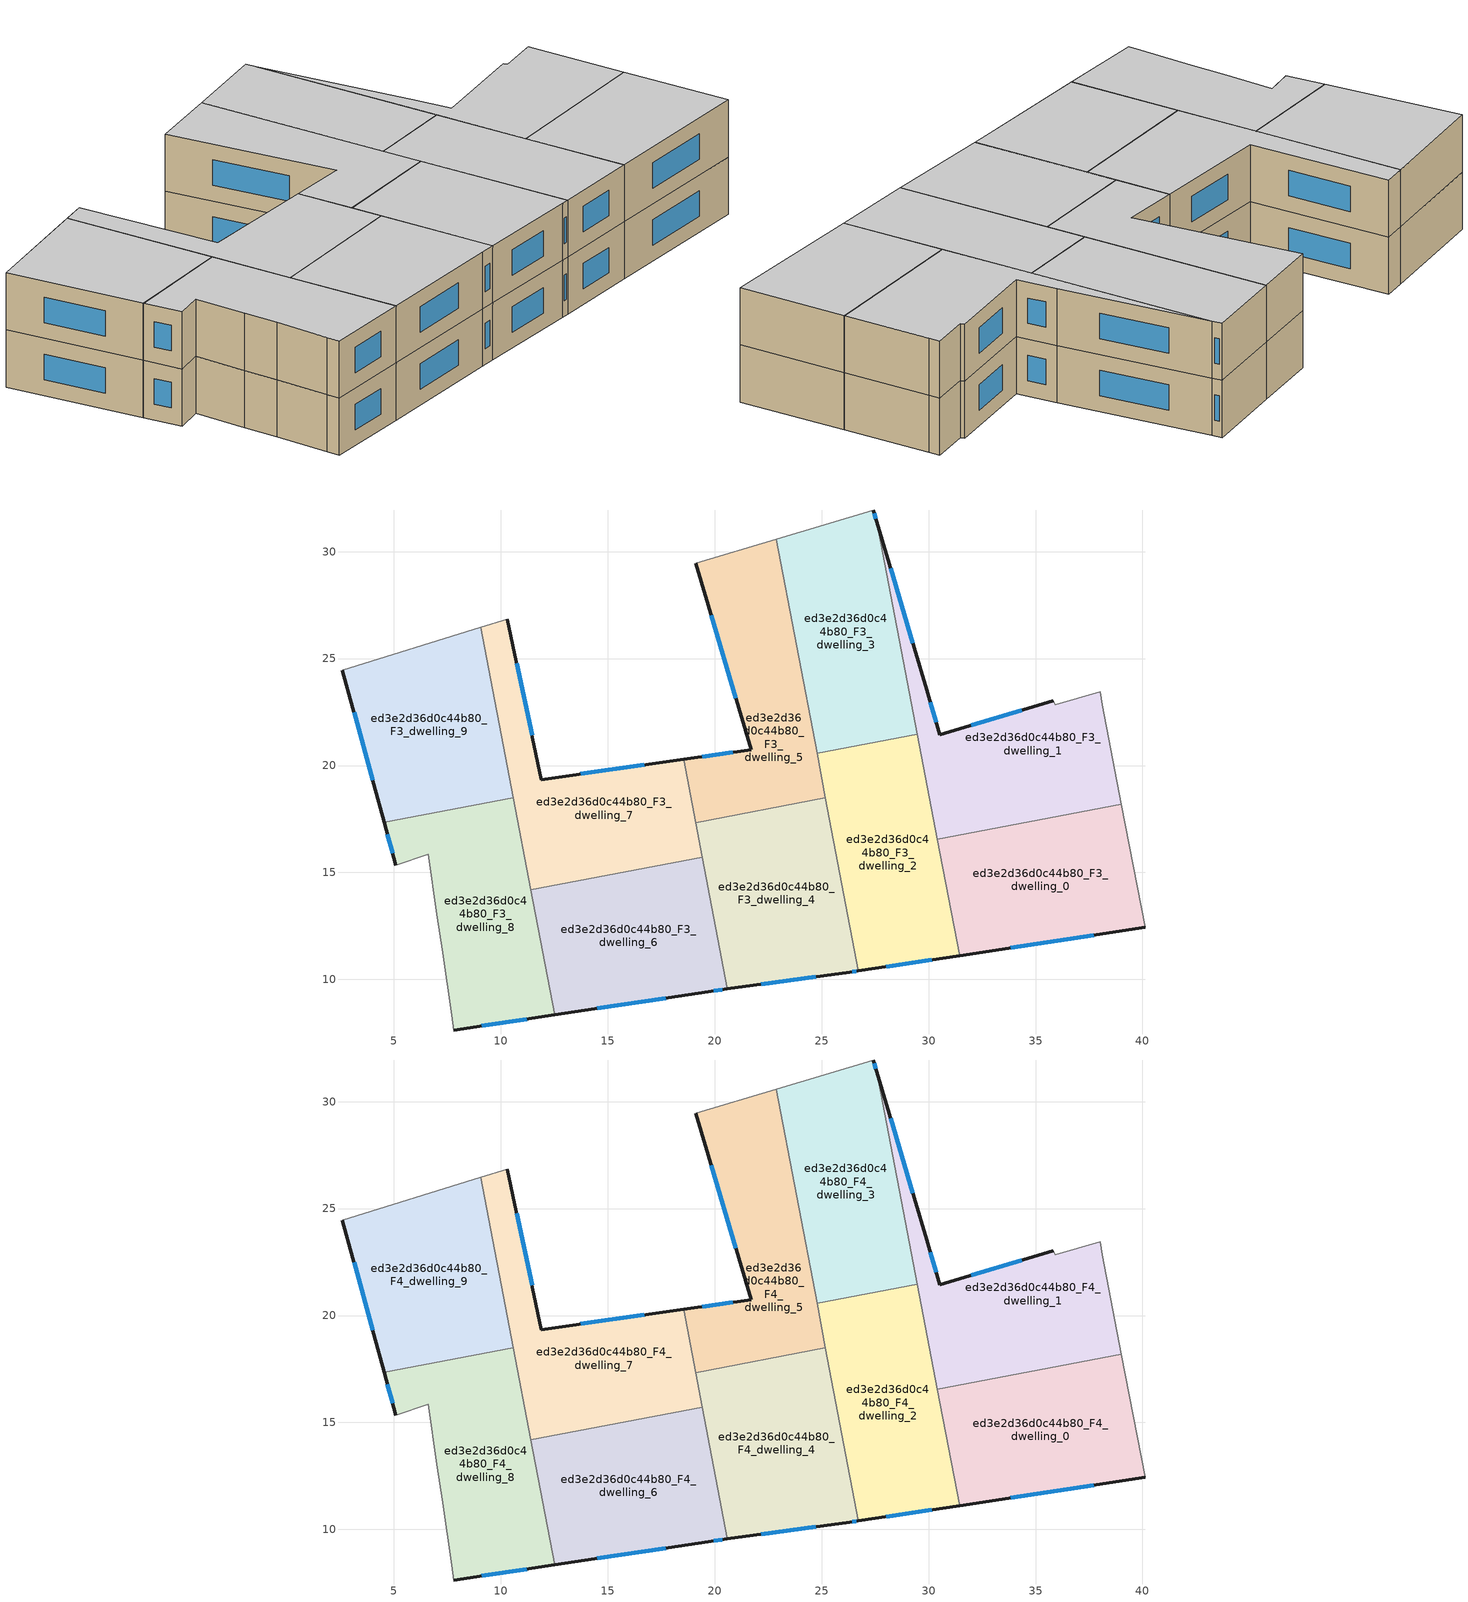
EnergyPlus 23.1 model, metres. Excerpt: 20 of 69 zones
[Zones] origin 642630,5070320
ed3e2d36d0c44b80_F3_dwelling_0
 floor to ed3e2d36d0c44b80_F2_dwelling_0 (EU_floor_Construction): 39.02,18.18 40.12,12.43 31.45,11.11 30.41,16.54 z9
 wall outside (EU_wall_Construction): 31.45,11.11 40.12,12.43 z9:12
 wall to ed3e2d36d0c44b80_F3_dwelling_1 (EU_wall_Construction): 39.02,18.18 30.41,16.54 z9:12
 wall adiabatic (EU_wall_Construction): 40.12,12.43 39.02,18.18 z9:12
 wall to ed3e2d36d0c44b80_F3_dwelling_2 (EU_wall_Construction): 30.41,16.54 31.45,11.11 z9:12
 window (EU_Window_Construction): 33.85,11.48 37.72,12.07 z9.83:11.17
ed3e2d36d0c44b80_F3_dwelling_1
 floor to ed3e2d36d0c44b80_F2_dwelling_1 (EU_floor_Construction): 38.02,23.44 38.12,22.84 39.02,18.18 30.41,16.54 27.58,31.39 29.92,23.54 30.52,21.44 35.82,23.04 35.92,22.84 z9
 wall outside (EU_wall_Construction): 35.82,23.04 30.52,21.44 29.92,23.54 27.58,31.39 z9:12
 wall adiabatic (EU_wall_Construction): 39.02,18.18 38.12,22.84 38.02,23.44 35.92,22.84 35.82,23.04 z9:12
 wall to ed3e2d36d0c44b80_F3_dwelling_3 (EU_wall_Construction): 27.58,31.39 29.48,21.46 z9:12
 wall to ed3e2d36d0c44b80_F3_dwelling_2 (EU_wall_Construction): 29.48,21.46 30.41,16.54 z9:12
 window (EU_Window_Construction): 29.27,25.71 28.23,29.22 / 30.35,22.02 30.08,22.96 / 34.35,22.6 31.98,21.88 z9.83:11.17
ed3e2d36d0c44b80_F3_dwelling_2
 floor to ed3e2d36d0c44b80_F2_dwelling_2 (EU_floor_Construction): 29.48,21.46 31.45,11.11 26.72,10.39 24.78,20.56 z9
 wall outside (EU_wall_Construction): 26.72,10.39 31.45,11.11 z9:12
 wall to ed3e2d36d0c44b80_F3_dwelling_3 (EU_wall_Construction): 29.48,21.46 24.78,20.56 z9:12
 wall to ed3e2d36d0c44b80_F3_dwelling_4 (EU_wall_Construction): 25.18,18.49 26.72,10.39 z9:12
 wall to ed3e2d36d0c44b80_F3_dwelling_5 (EU_wall_Construction): 24.78,20.56 25.18,18.49 z9:12
 window (EU_Window_Construction): 28.03,10.59 30.14,10.91 z9.83:11.17
ed3e2d36d0c44b80_F3_dwelling_3
 floor to ed3e2d36d0c44b80_F2_dwelling_3 (EU_floor_Construction): 27.58,31.39 29.48,21.46 24.78,20.56 22.87,30.58 27.42,31.95 z9
 wall outside (EU_wall_Construction): 27.58,31.39 27.42,31.95 z9:12
 wall adiabatic (EU_wall_Construction): 27.42,31.95 22.87,30.58 z9:12
 wall to ed3e2d36d0c44b80_F3_dwelling_5 (EU_wall_Construction): 22.87,30.58 24.78,20.56 z9:12
 window (EU_Window_Construction): 27.54,31.54 27.46,31.79 z9.83:11.17
ed3e2d36d0c44b80_F3_dwelling_4
 floor to ed3e2d36d0c44b80_F2_dwelling_4 (EU_floor_Construction): 25.18,18.49 26.72,10.39 26.31,10.33 20.59,9.55 19.11,17.33 z9
 wall outside (EU_wall_Construction): 20.59,9.55 26.31,10.33 26.72,10.39 z9:12
 wall to ed3e2d36d0c44b80_F3_dwelling_5 (EU_wall_Construction): 25.18,18.49 19.11,17.33 z9:12
 wall to ed3e2d36d0c44b80_F3_dwelling_6 (EU_wall_Construction): 19.42,15.72 20.59,9.55 z9:12
 wall to ed3e2d36d0c44b80_F3_dwelling_7 (EU_wall_Construction): 19.11,17.33 19.42,15.72 z9:12
 window (EU_Window_Construction): 26.42,10.35 26.61,10.38 / 22.18,9.77 24.73,10.12 z9.83:11.17
ed3e2d36d0c44b80_F3_dwelling_5
 floor to ed3e2d36d0c44b80_F2_dwelling_5 (EU_floor_Construction): 22.87,30.58 25.18,18.49 19.11,17.33 18.55,20.29 21.71,20.74 19.11,29.45 z9
 wall outside (EU_wall_Construction): 19.11,29.45 21.71,20.74 18.55,20.29 z9:12
 wall adiabatic (EU_wall_Construction): 22.87,30.58 19.11,29.45 z9:12
 wall to ed3e2d36d0c44b80_F3_dwelling_7 (EU_wall_Construction): 18.55,20.29 19.11,17.33 z9:12
 window (EU_Window_Construction): 19.83,27.04 20.99,23.15 / 20.83,20.62 19.42,20.41 z9.83:11.17
ed3e2d36d0c44b80_F3_dwelling_6
 floor to ed3e2d36d0c44b80_F2_dwelling_6 (EU_floor_Construction): 19.42,15.72 20.59,9.55 19.7,9.43 12.52,8.34 11.4,14.19 z9
 wall outside (EU_wall_Construction): 12.52,8.34 19.7,9.43 20.59,9.55 z9:12
 wall to ed3e2d36d0c44b80_F3_dwelling_7 (EU_wall_Construction): 19.42,15.72 11.4,14.19 z9:12
 wall to ed3e2d36d0c44b80_F3_dwelling_8 (EU_wall_Construction): 11.4,14.19 12.52,8.34 z9:12
 window (EU_Window_Construction): 14.51,8.64 17.72,9.13 / 19.95,9.47 20.35,9.52 z9.83:11.17
ed3e2d36d0c44b80_F3_dwelling_7
 floor to ed3e2d36d0c44b80_F2_dwelling_7 (EU_floor_Construction): 18.55,20.29 19.42,15.72 11.4,14.19 9.06,26.46 10.3,26.85 11.9,19.34 z9
 wall outside (EU_wall_Construction): 18.55,20.29 11.9,19.34 10.3,26.85 z9:12
 wall adiabatic (EU_wall_Construction): 10.3,26.85 9.06,26.46 z9:12
 wall to ed3e2d36d0c44b80_F3_dwelling_9 (EU_wall_Construction): 9.06,26.46 10.58,18.49 z9:12
 wall to ed3e2d36d0c44b80_F3_dwelling_8 (EU_wall_Construction): 10.58,18.49 11.4,14.19 z9:12
 window (EU_Window_Construction): 11.46,21.42 10.75,24.77 / 16.71,20.03 13.74,19.6 z9.83:11.17
ed3e2d36d0c44b80_F3_dwelling_8
 floor to ed3e2d36d0c44b80_F2_dwelling_8 (EU_floor_Construction): 10.58,18.49 12.52,8.34 7.8,7.63 7.7,8.34 7.3,11.24 7,13.04 6.6,15.84 5.1,15.34 4.55,17.34 z9
 wall outside (EU_wall_Construction): 4.55,17.34 5.1,15.34 / 7.8,7.63 12.52,8.34 z9:12
 wall adiabatic (EU_wall_Construction): 5.1,15.34 6.6,15.84 7,13.04 7.3,11.24 7.7,8.34 7.8,7.63 z9:12
 wall to ed3e2d36d0c44b80_F3_dwelling_9 (EU_wall_Construction): 10.58,18.49 4.55,17.34 z9:12
 window (EU_Window_Construction): 4.7,16.79 4.95,15.89 / 9.1,7.83 11.21,8.14 z9.83:11.17
ed3e2d36d0c44b80_F3_dwelling_9
 floor to ed3e2d36d0c44b80_F2_dwelling_9 (EU_floor_Construction): 9.06,26.46 10.58,18.49 4.55,17.34 2.6,24.45 z9
 wall outside (EU_wall_Construction): 2.6,24.45 4.55,17.34 z9:12
 wall adiabatic (EU_wall_Construction): 9.06,26.46 2.6,24.45 z9:12
 window (EU_Window_Construction): 3.14,22.48 4.01,19.31 z9.83:11.17
ed3e2d36d0c44b80_F4_dwelling_0
 floor to ed3e2d36d0c44b80_F3_dwelling_0 (EU_floor_Construction): 39.02,18.18 40.12,12.43 31.45,11.11 30.41,16.54 z12
 wall outside (EU_wall_Construction): 31.45,11.11 40.12,12.43 z12:15
 wall to ed3e2d36d0c44b80_F4_dwelling_1 (EU_wall_Construction): 39.02,18.18 30.41,16.54 z12:15
 wall adiabatic (EU_wall_Construction): 40.12,12.43 39.02,18.18 z12:15
 wall to ed3e2d36d0c44b80_F4_dwelling_2 (EU_wall_Construction): 30.41,16.54 31.45,11.11 z12:15
 window (EU_Window_Construction): 33.85,11.48 37.72,12.07 z12.83:14.17
 ceiling to ed3e2d36d0c44b80_F5_dwelling_0 (EU_floor_Construction): 40.12,12.43 39.02,18.18 30.41,16.54 31.45,11.11 z15
ed3e2d36d0c44b80_F4_dwelling_1
 floor to ed3e2d36d0c44b80_F3_dwelling_1 (EU_floor_Construction): 38.02,23.44 38.12,22.84 39.02,18.18 30.41,16.54 27.58,31.39 29.92,23.54 30.52,21.44 35.82,23.04 35.92,22.84 z12
 wall outside (EU_wall_Construction): 35.82,23.04 30.52,21.44 29.92,23.54 27.58,31.39 z12:15
 wall adiabatic (EU_wall_Construction): 39.02,18.18 38.12,22.84 38.02,23.44 35.92,22.84 35.82,23.04 z12:15
 wall to ed3e2d36d0c44b80_F4_dwelling_3 (EU_wall_Construction): 27.58,31.39 29.48,21.46 z12:15
 wall to ed3e2d36d0c44b80_F4_dwelling_2 (EU_wall_Construction): 29.48,21.46 30.41,16.54 z12:15
 window (EU_Window_Construction): 29.27,25.71 28.23,29.22 / 30.35,22.02 30.08,22.96 / 34.35,22.6 31.98,21.88 z12.83:14.17
 ceiling to ed3e2d36d0c44b80_F5_dwelling_1 (EU_floor_Construction): 39.02,18.18 38.12,22.84 38.02,23.44 35.92,22.84 35.82,23.04 30.52,21.44 29.92,23.54 27.58,31.39 30.41,16.54 z15
ed3e2d36d0c44b80_F4_dwelling_2
 floor to ed3e2d36d0c44b80_F3_dwelling_2 (EU_floor_Construction): 29.48,21.46 31.45,11.11 26.72,10.39 24.78,20.56 z12
 wall outside (EU_wall_Construction): 26.72,10.39 31.45,11.11 z12:15
 wall to ed3e2d36d0c44b80_F4_dwelling_3 (EU_wall_Construction): 29.48,21.46 24.78,20.56 z12:15
 wall to ed3e2d36d0c44b80_F4_dwelling_4 (EU_wall_Construction): 25.18,18.49 26.72,10.39 z12:15
 wall to ed3e2d36d0c44b80_F4_dwelling_5 (EU_wall_Construction): 24.78,20.56 25.18,18.49 z12:15
 window (EU_Window_Construction): 28.03,10.59 30.14,10.91 z12.83:14.17
 ceiling to ed3e2d36d0c44b80_F5_dwelling_2 (EU_floor_Construction): 31.45,11.11 29.48,21.46 24.78,20.56 26.72,10.39 z15
ed3e2d36d0c44b80_F4_dwelling_3
 floor to ed3e2d36d0c44b80_F3_dwelling_3 (EU_floor_Construction): 27.58,31.39 29.48,21.46 24.78,20.56 22.87,30.58 27.42,31.95 z12
 wall outside (EU_wall_Construction): 27.58,31.39 27.42,31.95 z12:15
 wall adiabatic (EU_wall_Construction): 27.42,31.95 22.87,30.58 z12:15
 wall to ed3e2d36d0c44b80_F4_dwelling_5 (EU_wall_Construction): 22.87,30.58 24.78,20.56 z12:15
 window (EU_Window_Construction): 27.54,31.54 27.46,31.79 z12.83:14.17
 ceiling to ed3e2d36d0c44b80_F5_dwelling_3 (EU_floor_Construction): 29.48,21.46 27.58,31.39 27.42,31.95 22.87,30.58 24.78,20.56 z15
ed3e2d36d0c44b80_F4_dwelling_4
 floor to ed3e2d36d0c44b80_F3_dwelling_4 (EU_floor_Construction): 25.18,18.49 26.72,10.39 26.31,10.33 20.59,9.55 19.11,17.33 z12
 wall outside (EU_wall_Construction): 20.59,9.55 26.31,10.33 26.72,10.39 z12:15
 wall to ed3e2d36d0c44b80_F4_dwelling_5 (EU_wall_Construction): 25.18,18.49 19.11,17.33 z12:15
 wall to ed3e2d36d0c44b80_F4_dwelling_6 (EU_wall_Construction): 19.42,15.72 20.59,9.55 z12:15
 wall to ed3e2d36d0c44b80_F4_dwelling_7 (EU_wall_Construction): 19.11,17.33 19.42,15.72 z12:15
 window (EU_Window_Construction): 26.42,10.35 26.61,10.38 / 22.18,9.77 24.73,10.12 z12.83:14.17
 ceiling to ed3e2d36d0c44b80_F5_dwelling_4 (EU_floor_Construction): 26.72,10.39 25.18,18.49 19.11,17.33 20.59,9.55 26.31,10.33 z15
ed3e2d36d0c44b80_F4_dwelling_5
 floor to ed3e2d36d0c44b80_F3_dwelling_5 (EU_floor_Construction): 22.87,30.58 25.18,18.49 19.11,17.33 18.55,20.29 21.71,20.74 19.11,29.45 z12
 wall outside (EU_wall_Construction): 19.11,29.45 21.71,20.74 18.55,20.29 z12:15
 wall adiabatic (EU_wall_Construction): 22.87,30.58 19.11,29.45 z12:15
 wall to ed3e2d36d0c44b80_F4_dwelling_7 (EU_wall_Construction): 18.55,20.29 19.11,17.33 z12:15
 window (EU_Window_Construction): 19.83,27.04 20.99,23.15 / 20.83,20.62 19.42,20.41 z12.83:14.17
 ceiling to ed3e2d36d0c44b80_F5_dwelling_5 (EU_floor_Construction): 25.18,18.49 22.87,30.58 19.11,29.45 21.71,20.74 18.55,20.29 19.11,17.33 z15
ed3e2d36d0c44b80_F4_dwelling_6
 floor to ed3e2d36d0c44b80_F3_dwelling_6 (EU_floor_Construction): 19.42,15.72 20.59,9.55 19.7,9.43 12.52,8.34 11.4,14.19 z12
 wall outside (EU_wall_Construction): 12.52,8.34 19.7,9.43 20.59,9.55 z12:15
 wall to ed3e2d36d0c44b80_F4_dwelling_7 (EU_wall_Construction): 19.42,15.72 11.4,14.19 z12:15
 wall to ed3e2d36d0c44b80_F4_dwelling_8 (EU_wall_Construction): 11.4,14.19 12.52,8.34 z12:15
 window (EU_Window_Construction): 14.51,8.64 17.72,9.13 / 19.95,9.47 20.35,9.52 z12.83:14.17
 ceiling to ed3e2d36d0c44b80_F5_dwelling_6 (EU_floor_Construction): 20.59,9.55 19.42,15.72 11.4,14.19 12.52,8.34 19.7,9.43 z15
ed3e2d36d0c44b80_F4_dwelling_7
 floor to ed3e2d36d0c44b80_F3_dwelling_7 (EU_floor_Construction): 18.55,20.29 19.42,15.72 11.4,14.19 9.06,26.46 10.3,26.85 11.9,19.34 z12
 wall outside (EU_wall_Construction): 18.55,20.29 11.9,19.34 10.3,26.85 z12:15
 wall adiabatic (EU_wall_Construction): 10.3,26.85 9.06,26.46 z12:15
 wall to ed3e2d36d0c44b80_F4_dwelling_9 (EU_wall_Construction): 9.06,26.46 10.58,18.49 z12:15
 wall to ed3e2d36d0c44b80_F4_dwelling_8 (EU_wall_Construction): 10.58,18.49 11.4,14.19 z12:15
 window (EU_Window_Construction): 11.46,21.42 10.75,24.77 / 16.71,20.03 13.74,19.6 z12.83:14.17
 ceiling to ed3e2d36d0c44b80_F5_dwelling_7 (EU_floor_Construction): 19.42,15.72 18.55,20.29 11.9,19.34 10.3,26.85 9.06,26.46 11.4,14.19 z15
ed3e2d36d0c44b80_F4_dwelling_8
 floor to ed3e2d36d0c44b80_F3_dwelling_8 (EU_floor_Construction): 10.58,18.49 12.52,8.34 7.8,7.63 7.7,8.34 7.3,11.24 7,13.04 6.6,15.84 5.1,15.34 4.55,17.34 z12
 wall outside (EU_wall_Construction): 4.55,17.34 5.1,15.34 / 7.8,7.63 12.52,8.34 z12:15
 wall adiabatic (EU_wall_Construction): 5.1,15.34 6.6,15.84 7,13.04 7.3,11.24 7.7,8.34 7.8,7.63 z12:15
 wall to ed3e2d36d0c44b80_F4_dwelling_9 (EU_wall_Construction): 10.58,18.49 4.55,17.34 z12:15
 window (EU_Window_Construction): 4.7,16.79 4.95,15.89 / 9.1,7.83 11.21,8.14 z12.83:14.17
 ceiling to ed3e2d36d0c44b80_F5_dwelling_8 (EU_floor_Construction): 12.52,8.34 10.58,18.49 4.55,17.34 5.1,15.34 6.6,15.84 7,13.04 7.3,11.24 7.7,8.34 7.8,7.63 z15
ed3e2d36d0c44b80_F4_dwelling_9
 floor to ed3e2d36d0c44b80_F3_dwelling_9 (EU_floor_Construction): 9.06,26.46 10.58,18.49 4.55,17.34 2.6,24.45 z12
 wall outside (EU_wall_Construction): 2.6,24.45 4.55,17.34 z12:15
 wall adiabatic (EU_wall_Construction): 9.06,26.46 2.6,24.45 z12:15
 window (EU_Window_Construction): 3.14,22.48 4.01,19.31 z12.83:14.17
 ceiling to ed3e2d36d0c44b80_F5_dwelling_9 (EU_floor_Construction): 10.58,18.49 9.06,26.46 2.6,24.45 4.55,17.34 z15
[Building]
EU S2 Campaign: North Axis=0; Terrain=City; Solar Distribution=FullExterior
[Site:Location]
Lyon-Bron: Latitude=45.75; Longitude=5; Time Zone=1; Elevation=198
[SizingPeriod:WeatherFileDays]
AnnualSizingPeriod: Begin Month=1; Begin Day of Month=1; End Month=12; End Day of Month=31; Day of Week for Start Day=Monday; Use Weather File Daylight Saving Period=No; Use Weather File Rain and Snow Indicators=No
[MATERIAL]
EU_InternalMass_Material: Roughness=MediumRough; Thickness=0.1; Conductivity=1; Density=1800; Specific Heat=900; Thermal Absorptance=0.9; Solar Absorptance=0.7; Visible Absorptance=0.7
[MATERIAL:NOMASS] Roughness=MediumRough; Thermal Absorptance=0.9; Solar Absorptance=0.7; Visible Absorptance=0.7
Name | Thermal Resistance
EU_wall_NoMass | 1.97775
EU_floor_NoMass | 1.84812
[WINDOWMATERIAL:SIMPLEGLAZINGSYSTEM]
EU_Window_SimpleGlazing: UFactor=3.27502; Solar Heat Gain Coefficient=0.76; Visible Transmittance=0.76
[CONSTRUCTION]
EU_wall_Construction: EU_wall_NoMass
EU_floor_Construction: EU_floor_NoMass
EU_InternalMass_Construction: EU_InternalMass_Material
EU_Window_Construction: EU_Window_SimpleGlazing
[ZONE] Type=1; Multiplier=1; Ceiling Height=autocalculate; Floor Area=autocalculate; Part of Total Floor Area=Yes
Name | Volume
ed3e2d36d0c44b80_F3_dwelling_0; ed3e2d36d0c44b80_F4_dwelling_0 | 149.678
ed3e2d36d0c44b80_F3_dwelling_1; ed3e2d36d0c44b80_F4_dwelling_1; ed3e2d36d0c44b80_F3_dwelling_3; ed3e2d36d0c44b80_F4_dwelling_3 | 149.651
ed3e2d36d0c44b80_F3_dwelling_2; ed3e2d36d0c44b80_F4_dwelling_2 | 149.654
ed3e2d36d0c44b80_F3_dwelling_4; ed3e2d36d0c44b80_F4_dwelling_4 | 149.695
ed3e2d36d0c44b80_F3_dwelling_5; ed3e2d36d0c44b80_F4_dwelling_5 | 149.674
ed3e2d36d0c44b80_F3_dwelling_6; ed3e2d36d0c44b80_F4_dwelling_6 | 149.658
ed3e2d36d0c44b80_F3_dwelling_7; ed3e2d36d0c44b80_F4_dwelling_7 | 149.681
ed3e2d36d0c44b80_F3_dwelling_8; ed3e2d36d0c44b80_F4_dwelling_8 | 149.673
ed3e2d36d0c44b80_F3_dwelling_9; ed3e2d36d0c44b80_F4_dwelling_9 | 149.668
[INTERNALMASS] Construction=EU_InternalMass_Construction
Name | Zone or ZoneList | Surface Area
ed3e2d36d0c44b80_F3_dwelling_0_EU_InternalMass | ed3e2d36d0c44b80_F3_dwelling_0 | 49.8918
ed3e2d36d0c44b80_F3_dwelling_1_EU_InternalMass | ed3e2d36d0c44b80_F3_dwelling_1 | 49.885
ed3e2d36d0c44b80_F3_dwelling_2_EU_InternalMass | ed3e2d36d0c44b80_F3_dwelling_2 | 49.8845
ed3e2d36d0c44b80_F3_dwelling_3_EU_InternalMass | ed3e2d36d0c44b80_F3_dwelling_3 | 49.8824
ed3e2d36d0c44b80_F3_dwelling_4_EU_InternalMass | ed3e2d36d0c44b80_F3_dwelling_4 | 49.8972
ed3e2d36d0c44b80_F3_dwelling_5_EU_InternalMass | ed3e2d36d0c44b80_F3_dwelling_5 | 49.8906
ed3e2d36d0c44b80_F3_dwelling_6_EU_InternalMass | ed3e2d36d0c44b80_F3_dwelling_6 | 49.8862
ed3e2d36d0c44b80_F3_dwelling_7_EU_InternalMass | ed3e2d36d0c44b80_F3_dwelling_7 | 49.8934
ed3e2d36d0c44b80_F3_dwelling_8_EU_InternalMass | ed3e2d36d0c44b80_F3_dwelling_8 | 49.8909
ed3e2d36d0c44b80_F3_dwelling_9_EU_InternalMass | ed3e2d36d0c44b80_F3_dwelling_9 | 49.8883
ed3e2d36d0c44b80_F4_dwelling_0_EU_InternalMass | ed3e2d36d0c44b80_F4_dwelling_0 | 49.8918
ed3e2d36d0c44b80_F4_dwelling_1_EU_InternalMass | ed3e2d36d0c44b80_F4_dwelling_1 | 49.885
ed3e2d36d0c44b80_F4_dwelling_2_EU_InternalMass | ed3e2d36d0c44b80_F4_dwelling_2 | 49.8845
ed3e2d36d0c44b80_F4_dwelling_3_EU_InternalMass | ed3e2d36d0c44b80_F4_dwelling_3 | 49.8824
ed3e2d36d0c44b80_F4_dwelling_4_EU_InternalMass | ed3e2d36d0c44b80_F4_dwelling_4 | 49.8972
ed3e2d36d0c44b80_F4_dwelling_5_EU_InternalMass | ed3e2d36d0c44b80_F4_dwelling_5 | 49.8906
ed3e2d36d0c44b80_F4_dwelling_6_EU_InternalMass | ed3e2d36d0c44b80_F4_dwelling_6 | 49.8862
ed3e2d36d0c44b80_F4_dwelling_7_EU_InternalMass | ed3e2d36d0c44b80_F4_dwelling_7 | 49.8934
ed3e2d36d0c44b80_F4_dwelling_8_EU_InternalMass | ed3e2d36d0c44b80_F4_dwelling_8 | 49.8909
ed3e2d36d0c44b80_F4_dwelling_9_EU_InternalMass | ed3e2d36d0c44b80_F4_dwelling_9 | 49.8883
[OTHEREQUIPMENT] Fuel Type=Electricity; Design Level Calculation Method=Watts/Area; Power per Zone Floor Area=1; Fraction Latent=0; Fraction Radiant=0; Fraction Lost=0; Carbon Dioxide Generation Rate=0; EndUse Subcategory=EU_Step8_InternalGains
Name | Zone or ZoneList or Space or SpaceList | Schedule
EU_Step8_InternalGain_ed3e2d36d0c44b80_F3_dwelling_0_f000 | ed3e2d36d0c44b80_F3_dwelling_0 | EU_Step8_GainSchedule_ed3e2d36d0c44b80_F3_dwelling_0_f000
EU_Step8_InternalGain_ed3e2d36d0c44b80_F3_dwelling_1_f000 | ed3e2d36d0c44b80_F3_dwelling_1 | EU_Step8_GainSchedule_ed3e2d36d0c44b80_F3_dwelling_1_f000
EU_Step8_InternalGain_ed3e2d36d0c44b80_F3_dwelling_2_f000 | ed3e2d36d0c44b80_F3_dwelling_2 | EU_Step8_GainSchedule_ed3e2d36d0c44b80_F3_dwelling_2_f000
EU_Step8_InternalGain_ed3e2d36d0c44b80_F3_dwelling_3_f000 | ed3e2d36d0c44b80_F3_dwelling_3 | EU_Step8_GainSchedule_ed3e2d36d0c44b80_F3_dwelling_3_f000
EU_Step8_InternalGain_ed3e2d36d0c44b80_F3_dwelling_4_f000 | ed3e2d36d0c44b80_F3_dwelling_4 | EU_Step8_GainSchedule_ed3e2d36d0c44b80_F3_dwelling_4_f000
EU_Step8_InternalGain_ed3e2d36d0c44b80_F3_dwelling_5_f000 | ed3e2d36d0c44b80_F3_dwelling_5 | EU_Step8_GainSchedule_ed3e2d36d0c44b80_F3_dwelling_5_f000
EU_Step8_InternalGain_ed3e2d36d0c44b80_F3_dwelling_6_f000 | ed3e2d36d0c44b80_F3_dwelling_6 | EU_Step8_GainSchedule_ed3e2d36d0c44b80_F3_dwelling_6_f000
EU_Step8_InternalGain_ed3e2d36d0c44b80_F3_dwelling_7_f000 | ed3e2d36d0c44b80_F3_dwelling_7 | EU_Step8_GainSchedule_ed3e2d36d0c44b80_F3_dwelling_7_f000
EU_Step8_InternalGain_ed3e2d36d0c44b80_F3_dwelling_8_f000 | ed3e2d36d0c44b80_F3_dwelling_8 | EU_Step8_GainSchedule_ed3e2d36d0c44b80_F3_dwelling_8_f000
EU_Step8_InternalGain_ed3e2d36d0c44b80_F3_dwelling_9_f000 | ed3e2d36d0c44b80_F3_dwelling_9 | EU_Step8_GainSchedule_ed3e2d36d0c44b80_F3_dwelling_9_f000
EU_Step8_InternalGain_ed3e2d36d0c44b80_F4_dwelling_0_f000 | ed3e2d36d0c44b80_F4_dwelling_0 | EU_Step8_GainSchedule_ed3e2d36d0c44b80_F4_dwelling_0_f000
EU_Step8_InternalGain_ed3e2d36d0c44b80_F4_dwelling_1_f000 | ed3e2d36d0c44b80_F4_dwelling_1 | EU_Step8_GainSchedule_ed3e2d36d0c44b80_F4_dwelling_1_f000
EU_Step8_InternalGain_ed3e2d36d0c44b80_F4_dwelling_2_f000 | ed3e2d36d0c44b80_F4_dwelling_2 | EU_Step8_GainSchedule_ed3e2d36d0c44b80_F4_dwelling_2_f000
EU_Step8_InternalGain_ed3e2d36d0c44b80_F4_dwelling_3_f000 | ed3e2d36d0c44b80_F4_dwelling_3 | EU_Step8_GainSchedule_ed3e2d36d0c44b80_F4_dwelling_3_f000
EU_Step8_InternalGain_ed3e2d36d0c44b80_F4_dwelling_4_f000 | ed3e2d36d0c44b80_F4_dwelling_4 | EU_Step8_GainSchedule_ed3e2d36d0c44b80_F4_dwelling_4_f000
EU_Step8_InternalGain_ed3e2d36d0c44b80_F4_dwelling_5_f000 | ed3e2d36d0c44b80_F4_dwelling_5 | EU_Step8_GainSchedule_ed3e2d36d0c44b80_F4_dwelling_5_f000
EU_Step8_InternalGain_ed3e2d36d0c44b80_F4_dwelling_6_f000 | ed3e2d36d0c44b80_F4_dwelling_6 | EU_Step8_GainSchedule_ed3e2d36d0c44b80_F4_dwelling_6_f000
EU_Step8_InternalGain_ed3e2d36d0c44b80_F4_dwelling_7_f000 | ed3e2d36d0c44b80_F4_dwelling_7 | EU_Step8_GainSchedule_ed3e2d36d0c44b80_F4_dwelling_7_f000
EU_Step8_InternalGain_ed3e2d36d0c44b80_F4_dwelling_8_f000 | ed3e2d36d0c44b80_F4_dwelling_8 | EU_Step8_GainSchedule_ed3e2d36d0c44b80_F4_dwelling_8_f000
EU_Step8_InternalGain_ed3e2d36d0c44b80_F4_dwelling_9_f000 | ed3e2d36d0c44b80_F4_dwelling_9 | EU_Step8_GainSchedule_ed3e2d36d0c44b80_F4_dwelling_9_f000
[ZONEVENTILATION:DESIGNFLOWRATE] Schedule=EU_AlwaysOn; Design Flow Rate Calculation Method=AirChanges/Hour; Air Changes per Hour=0.759424; Ventilation Type=Natural; Fan Pressure Rise=0; Fan Total Efficiency=1; Constant Term Coefficient=1; Temperature Term Coefficient=0; Velocity Term Coefficient=0; Velocity Squared Term Coefficient=0; Minimum Indoor Temperature=-100; Maximum Indoor Temperature=100; Delta Temperature=-100; Minimum Outdoor Temperature=-100; Maximum Outdoor Temperature=100; Maximum Wind Speed=40
Name | Zone or ZoneList or Space or SpaceList
EU_ConstantAir_ed3e2d36d0c44b80_F3_dwelling_0 | ed3e2d36d0c44b80_F3_dwelling_0
EU_ConstantAir_ed3e2d36d0c44b80_F3_dwelling_1 | ed3e2d36d0c44b80_F3_dwelling_1
EU_ConstantAir_ed3e2d36d0c44b80_F3_dwelling_2 | ed3e2d36d0c44b80_F3_dwelling_2
EU_ConstantAir_ed3e2d36d0c44b80_F3_dwelling_3 | ed3e2d36d0c44b80_F3_dwelling_3
EU_ConstantAir_ed3e2d36d0c44b80_F3_dwelling_4 | ed3e2d36d0c44b80_F3_dwelling_4
EU_ConstantAir_ed3e2d36d0c44b80_F3_dwelling_5 | ed3e2d36d0c44b80_F3_dwelling_5
EU_ConstantAir_ed3e2d36d0c44b80_F3_dwelling_6 | ed3e2d36d0c44b80_F3_dwelling_6
EU_ConstantAir_ed3e2d36d0c44b80_F3_dwelling_7 | ed3e2d36d0c44b80_F3_dwelling_7
EU_ConstantAir_ed3e2d36d0c44b80_F3_dwelling_8 | ed3e2d36d0c44b80_F3_dwelling_8
EU_ConstantAir_ed3e2d36d0c44b80_F3_dwelling_9 | ed3e2d36d0c44b80_F3_dwelling_9
EU_ConstantAir_ed3e2d36d0c44b80_F4_dwelling_0 | ed3e2d36d0c44b80_F4_dwelling_0
EU_ConstantAir_ed3e2d36d0c44b80_F4_dwelling_1 | ed3e2d36d0c44b80_F4_dwelling_1
EU_ConstantAir_ed3e2d36d0c44b80_F4_dwelling_2 | ed3e2d36d0c44b80_F4_dwelling_2
EU_ConstantAir_ed3e2d36d0c44b80_F4_dwelling_3 | ed3e2d36d0c44b80_F4_dwelling_3
EU_ConstantAir_ed3e2d36d0c44b80_F4_dwelling_4 | ed3e2d36d0c44b80_F4_dwelling_4
EU_ConstantAir_ed3e2d36d0c44b80_F4_dwelling_5 | ed3e2d36d0c44b80_F4_dwelling_5
EU_ConstantAir_ed3e2d36d0c44b80_F4_dwelling_6 | ed3e2d36d0c44b80_F4_dwelling_6
EU_ConstantAir_ed3e2d36d0c44b80_F4_dwelling_7 | ed3e2d36d0c44b80_F4_dwelling_7
EU_ConstantAir_ed3e2d36d0c44b80_F4_dwelling_8 | ed3e2d36d0c44b80_F4_dwelling_8
EU_ConstantAir_ed3e2d36d0c44b80_F4_dwelling_9 | ed3e2d36d0c44b80_F4_dwelling_9
[HVACTEMPLATE:THERMOSTAT] Constant Heating Setpoint=20; Constant Cooling Setpoint=50
EU_HeatOnly_ed3e2d36d0c44b80_F0_dwelling_0; EU_HeatOnly_ed3e2d36d0c44b80_F0_dwelling_1; EU_HeatOnly_ed3e2d36d0c44b80_F0_dwelling_2; EU_HeatOnly_ed3e2d36d0c44b80_F0_dwelling_3; EU_HeatOnly_ed3e2d36d0c44b80_F0_dwelling_4; EU_HeatOnly_ed3e2d36d0c44b80_F0_dwelling_5; EU_HeatOnly_ed3e2d36d0c44b80_F0_dwelling_6; EU_HeatOnly_ed3e2d36d0c44b80_F0_dwelling_7; EU_HeatOnly_ed3e2d36d0c44b80_F0_dwelling_8; EU_HeatOnly_ed3e2d36d0c44b80_F0_dwelling_9; EU_HeatOnly_ed3e2d36d0c44b80_F1_dwelling_0; EU_HeatOnly_ed3e2d36d0c44b80_F1_dwelling_1; EU_HeatOnly_ed3e2d36d0c44b80_F1_dwelling_2; EU_HeatOnly_ed3e2d36d0c44b80_F1_dwelling_3; EU_HeatOnly_ed3e2d36d0c44b80_F1_dwelling_4; EU_HeatOnly_ed3e2d36d0c44b80_F1_dwelling_5; EU_HeatOnly_ed3e2d36d0c44b80_F1_dwelling_6; EU_HeatOnly_ed3e2d36d0c44b80_F1_dwelling_7; EU_HeatOnly_ed3e2d36d0c44b80_F1_dwelling_8; EU_HeatOnly_ed3e2d36d0c44b80_F1_dwelling_9; EU_HeatOnly_ed3e2d36d0c44b80_F2_dwelling_0; EU_HeatOnly_ed3e2d36d0c44b80_F2_dwelling_1; EU_HeatOnly_ed3e2d36d0c44b80_F2_dwelling_2; EU_HeatOnly_ed3e2d36d0c44b80_F2_dwelling_3; EU_HeatOnly_ed3e2d36d0c44b80_F2_dwelling_4; EU_HeatOnly_ed3e2d36d0c44b80_F2_dwelling_5; EU_HeatOnly_ed3e2d36d0c44b80_F2_dwelling_6; EU_HeatOnly_ed3e2d36d0c44b80_F2_dwelling_7; EU_HeatOnly_ed3e2d36d0c44b80_F2_dwelling_8; EU_HeatOnly_ed3e2d36d0c44b80_F2_dwelling_9; EU_HeatOnly_ed3e2d36d0c44b80_F3_dwelling_0; EU_HeatOnly_ed3e2d36d0c44b80_F3_dwelling_1; EU_HeatOnly_ed3e2d36d0c44b80_F3_dwelling_2; EU_HeatOnly_ed3e2d36d0c44b80_F3_dwelling_3; EU_HeatOnly_ed3e2d36d0c44b80_F3_dwelling_4; EU_HeatOnly_ed3e2d36d0c44b80_F3_dwelling_5; EU_HeatOnly_ed3e2d36d0c44b80_F3_dwelling_6; EU_HeatOnly_ed3e2d36d0c44b80_F3_dwelling_7; EU_HeatOnly_ed3e2d36d0c44b80_F3_dwelling_8; EU_HeatOnly_ed3e2d36d0c44b80_F3_dwelling_9; EU_HeatOnly_ed3e2d36d0c44b80_F4_dwelling_0; EU_HeatOnly_ed3e2d36d0c44b80_F4_dwelling_1; EU_HeatOnly_ed3e2d36d0c44b80_F4_dwelling_2; EU_HeatOnly_ed3e2d36d0c44b80_F4_dwelling_3; EU_HeatOnly_ed3e2d36d0c44b80_F4_dwelling_4; EU_HeatOnly_ed3e2d36d0c44b80_F4_dwelling_5; EU_HeatOnly_ed3e2d36d0c44b80_F4_dwelling_6; EU_HeatOnly_ed3e2d36d0c44b80_F4_dwelling_7; EU_HeatOnly_ed3e2d36d0c44b80_F4_dwelling_8; EU_HeatOnly_ed3e2d36d0c44b80_F4_dwelling_9; EU_HeatOnly_ed3e2d36d0c44b80_F5_dwelling_0; EU_HeatOnly_ed3e2d36d0c44b80_F5_dwelling_1; EU_HeatOnly_ed3e2d36d0c44b80_F5_dwelling_2; EU_HeatOnly_ed3e2d36d0c44b80_F5_dwelling_3; EU_HeatOnly_ed3e2d36d0c44b80_F5_dwelling_4; EU_HeatOnly_ed3e2d36d0c44b80_F5_dwelling_5; EU_HeatOnly_ed3e2d36d0c44b80_F5_dwelling_6; EU_HeatOnly_ed3e2d36d0c44b80_F5_dwelling_7; EU_HeatOnly_ed3e2d36d0c44b80_F5_dwelling_8; EU_HeatOnly_ed3e2d36d0c44b80_F5_dwelling_9; EU_HeatOnly_ed3e2d36d0c44b80_F6_dwelling_0; EU_HeatOnly_ed3e2d36d0c44b80_F6_dwelling_1; EU_HeatOnly_ed3e2d36d0c44b80_F6_dwelling_2; EU_HeatOnly_ed3e2d36d0c44b80_F6_dwelling_3; EU_HeatOnly_ed3e2d36d0c44b80_F6_dwelling_4; EU_HeatOnly_ed3e2d36d0c44b80_F6_dwelling_5; EU_HeatOnly_ed3e2d36d0c44b80_F6_dwelling_6; EU_HeatOnly_ed3e2d36d0c44b80_F6_dwelling_7; EU_HeatOnly_ed3e2d36d0c44b80_F6_dwelling_8
[HVACTEMPLATE:ZONE:IDEALLOADSAIRSYSTEM] System Availability Schedule=EU_AlwaysOn; Maximum Heating Supply Air Temperature=50; Minimum Cooling Supply Air Temperature=13; Maximum Heating Supply Air Humidity Ratio=0.0156; Minimum Cooling Supply Air Humidity Ratio=0.0077; Heating Limit=NoLimit; Cooling Limit=NoLimit; Heating Availability Schedule=EU_AlwaysOn; Cooling Availability Schedule=EU_CoolingOff; Dehumidification Control Type=ConstantSensibleHeatRatio; Cooling Sensible Heat Ratio=0.7; Dehumidification Setpoint=60; Humidification Control Type=None; Humidification Setpoint=30; Outdoor Air Method=None; Outdoor Air Flow Rate per Person=0.00944; Outdoor Air Flow Rate per Zone Floor Area=0; Outdoor Air Flow Rate per Zone=0; Demand Controlled Ventilation Type=None; Outdoor Air Economizer Type=NoEconomizer; Heat Recovery Type=None; Sensible Heat Recovery Effectiveness=0.7; Latent Heat Recovery Effectiveness=0.65
Name | Template Thermostat
ed3e2d36d0c44b80_F3_dwelling_0 | EU_HeatOnly_ed3e2d36d0c44b80_F3_dwelling_0
ed3e2d36d0c44b80_F3_dwelling_1 | EU_HeatOnly_ed3e2d36d0c44b80_F3_dwelling_1
ed3e2d36d0c44b80_F3_dwelling_2 | EU_HeatOnly_ed3e2d36d0c44b80_F3_dwelling_2
ed3e2d36d0c44b80_F3_dwelling_3 | EU_HeatOnly_ed3e2d36d0c44b80_F3_dwelling_3
ed3e2d36d0c44b80_F3_dwelling_4 | EU_HeatOnly_ed3e2d36d0c44b80_F3_dwelling_4
ed3e2d36d0c44b80_F3_dwelling_5 | EU_HeatOnly_ed3e2d36d0c44b80_F3_dwelling_5
ed3e2d36d0c44b80_F3_dwelling_6 | EU_HeatOnly_ed3e2d36d0c44b80_F3_dwelling_6
ed3e2d36d0c44b80_F3_dwelling_7 | EU_HeatOnly_ed3e2d36d0c44b80_F3_dwelling_7
ed3e2d36d0c44b80_F3_dwelling_8 | EU_HeatOnly_ed3e2d36d0c44b80_F3_dwelling_8
ed3e2d36d0c44b80_F3_dwelling_9 | EU_HeatOnly_ed3e2d36d0c44b80_F3_dwelling_9
ed3e2d36d0c44b80_F4_dwelling_0 | EU_HeatOnly_ed3e2d36d0c44b80_F4_dwelling_0
ed3e2d36d0c44b80_F4_dwelling_1 | EU_HeatOnly_ed3e2d36d0c44b80_F4_dwelling_1
ed3e2d36d0c44b80_F4_dwelling_2 | EU_HeatOnly_ed3e2d36d0c44b80_F4_dwelling_2
ed3e2d36d0c44b80_F4_dwelling_3 | EU_HeatOnly_ed3e2d36d0c44b80_F4_dwelling_3
ed3e2d36d0c44b80_F4_dwelling_4 | EU_HeatOnly_ed3e2d36d0c44b80_F4_dwelling_4
ed3e2d36d0c44b80_F4_dwelling_5 | EU_HeatOnly_ed3e2d36d0c44b80_F4_dwelling_5
ed3e2d36d0c44b80_F4_dwelling_6 | EU_HeatOnly_ed3e2d36d0c44b80_F4_dwelling_6
ed3e2d36d0c44b80_F4_dwelling_7 | EU_HeatOnly_ed3e2d36d0c44b80_F4_dwelling_7
ed3e2d36d0c44b80_F4_dwelling_8 | EU_HeatOnly_ed3e2d36d0c44b80_F4_dwelling_8
ed3e2d36d0c44b80_F4_dwelling_9 | EU_HeatOnly_ed3e2d36d0c44b80_F4_dwelling_9
[SIZING:ZONE] Zone Cooling Design Supply Air Temperature Input Method=SupplyAirTemperature; Zone Cooling Design Supply Air Temperature=13; Zone Heating Design Supply Air Temperature Input Method=SupplyAirTemperature; Zone Heating Design Supply Air Temperature=50; Zone Cooling Design Supply Air Humidity Ratio=0.008; Zone Heating Design Supply Air Humidity Ratio=0.008; Cooling Design Air Flow Method=DesignDay; Cooling Design Air Flow Rate=0; Cooling Minimum Air Flow per Zone Floor Area=0.000762; Cooling Minimum Air Flow=0; Cooling Minimum Air Flow Fraction=0.2; Heating Design Air Flow Method=DesignDay; Heating Design Air Flow Rate=0; Heating Maximum Air Flow per Zone Floor Area=0.002032; Heating Maximum Air Flow=0.141576; Heating Maximum Air Flow Fraction=0.3; Account for Dedicated Outdoor Air System=No; Dedicated Outdoor Air System Control Strategy=NeutralSupplyAir; Dedicated Outdoor Air Low Setpoint Temperature for Design=autosize; Dedicated Outdoor Air High Setpoint Temperature for Design=autosize; Zone Load Sizing Method=Sensible Load Only No Latent Load; Zone Latent Cooling Design Supply Air Humidity Ratio Input Method=HumidityRatioDifference; Zone Cooling Design Supply Air Humidity Ratio Difference=0.005; Zone Latent Heating Design Supply Air Humidity Ratio Input Method=HumidityRatioDifference; Zone Humidification Design Supply Air Humidity Ratio Difference=0.005
ed3e2d36d0c44b80_F3_dwelling_0; ed3e2d36d0c44b80_F3_dwelling_1; ed3e2d36d0c44b80_F3_dwelling_2; ed3e2d36d0c44b80_F3_dwelling_3; ed3e2d36d0c44b80_F3_dwelling_4; ed3e2d36d0c44b80_F3_dwelling_5; ed3e2d36d0c44b80_F3_dwelling_6; ed3e2d36d0c44b80_F3_dwelling_7; ed3e2d36d0c44b80_F3_dwelling_8; ed3e2d36d0c44b80_F3_dwelling_9; ed3e2d36d0c44b80_F4_dwelling_0; ed3e2d36d0c44b80_F4_dwelling_1; ed3e2d36d0c44b80_F4_dwelling_2; ed3e2d36d0c44b80_F4_dwelling_3; ed3e2d36d0c44b80_F4_dwelling_4; ed3e2d36d0c44b80_F4_dwelling_5; ed3e2d36d0c44b80_F4_dwelling_6; ed3e2d36d0c44b80_F4_dwelling_7; ed3e2d36d0c44b80_F4_dwelling_8; ed3e2d36d0c44b80_F4_dwelling_9
[SCHEDULE:CONSTANT]
Name | Hourly Value
EU_AlwaysOn | 1
EU_CoolingOff | 0
[SCHEDULE:FILE] Column Number=1; Rows to Skip at Top=0; Number of Hours of Data=8760; Column Separator=Comma; Interpolate to Timestep=No; Minutes per Item=60; Adjust Schedule for Daylight Savings=Yes
Name | File
EU_Step8_GainSchedule_ed3e2d36d0c44b80_F3_dwelling_0_f000 | ../../schedules/ed3e2d36d0c44b80/ed3e2d36d0c44b80_F3_dwelling_0_f000_gain.csv
EU_Step8_GainSchedule_ed3e2d36d0c44b80_F3_dwelling_1_f000 | ../../schedules/ed3e2d36d0c44b80/ed3e2d36d0c44b80_F3_dwelling_1_f000_gain.csv
EU_Step8_GainSchedule_ed3e2d36d0c44b80_F3_dwelling_2_f000 | ../../schedules/ed3e2d36d0c44b80/ed3e2d36d0c44b80_F3_dwelling_2_f000_gain.csv
EU_Step8_GainSchedule_ed3e2d36d0c44b80_F3_dwelling_3_f000 | ../../schedules/ed3e2d36d0c44b80/ed3e2d36d0c44b80_F3_dwelling_3_f000_gain.csv
EU_Step8_GainSchedule_ed3e2d36d0c44b80_F3_dwelling_4_f000 | ../../schedules/ed3e2d36d0c44b80/ed3e2d36d0c44b80_F3_dwelling_4_f000_gain.csv
EU_Step8_GainSchedule_ed3e2d36d0c44b80_F3_dwelling_5_f000 | ../../schedules/ed3e2d36d0c44b80/ed3e2d36d0c44b80_F3_dwelling_5_f000_gain.csv
EU_Step8_GainSchedule_ed3e2d36d0c44b80_F3_dwelling_6_f000 | ../../schedules/ed3e2d36d0c44b80/ed3e2d36d0c44b80_F3_dwelling_6_f000_gain.csv
EU_Step8_GainSchedule_ed3e2d36d0c44b80_F3_dwelling_7_f000 | ../../schedules/ed3e2d36d0c44b80/ed3e2d36d0c44b80_F3_dwelling_7_f000_gain.csv
EU_Step8_GainSchedule_ed3e2d36d0c44b80_F3_dwelling_8_f000 | ../../schedules/ed3e2d36d0c44b80/ed3e2d36d0c44b80_F3_dwelling_8_f000_gain.csv
EU_Step8_GainSchedule_ed3e2d36d0c44b80_F3_dwelling_9_f000 | ../../schedules/ed3e2d36d0c44b80/ed3e2d36d0c44b80_F3_dwelling_9_f000_gain.csv
EU_Step8_GainSchedule_ed3e2d36d0c44b80_F4_dwelling_0_f000 | ../../schedules/ed3e2d36d0c44b80/ed3e2d36d0c44b80_F4_dwelling_0_f000_gain.csv
EU_Step8_GainSchedule_ed3e2d36d0c44b80_F4_dwelling_1_f000 | ../../schedules/ed3e2d36d0c44b80/ed3e2d36d0c44b80_F4_dwelling_1_f000_gain.csv
EU_Step8_GainSchedule_ed3e2d36d0c44b80_F4_dwelling_2_f000 | ../../schedules/ed3e2d36d0c44b80/ed3e2d36d0c44b80_F4_dwelling_2_f000_gain.csv
EU_Step8_GainSchedule_ed3e2d36d0c44b80_F4_dwelling_3_f000 | ../../schedules/ed3e2d36d0c44b80/ed3e2d36d0c44b80_F4_dwelling_3_f000_gain.csv
EU_Step8_GainSchedule_ed3e2d36d0c44b80_F4_dwelling_4_f000 | ../../schedules/ed3e2d36d0c44b80/ed3e2d36d0c44b80_F4_dwelling_4_f000_gain.csv
EU_Step8_GainSchedule_ed3e2d36d0c44b80_F4_dwelling_5_f000 | ../../schedules/ed3e2d36d0c44b80/ed3e2d36d0c44b80_F4_dwelling_5_f000_gain.csv
EU_Step8_GainSchedule_ed3e2d36d0c44b80_F4_dwelling_6_f000 | ../../schedules/ed3e2d36d0c44b80/ed3e2d36d0c44b80_F4_dwelling_6_f000_gain.csv
EU_Step8_GainSchedule_ed3e2d36d0c44b80_F4_dwelling_7_f000 | ../../schedules/ed3e2d36d0c44b80/ed3e2d36d0c44b80_F4_dwelling_7_f000_gain.csv
EU_Step8_GainSchedule_ed3e2d36d0c44b80_F4_dwelling_8_f000 | ../../schedules/ed3e2d36d0c44b80/ed3e2d36d0c44b80_F4_dwelling_8_f000_gain.csv
EU_Step8_GainSchedule_ed3e2d36d0c44b80_F4_dwelling_9_f000 | ../../schedules/ed3e2d36d0c44b80/ed3e2d36d0c44b80_F4_dwelling_9_f000_gain.csv
